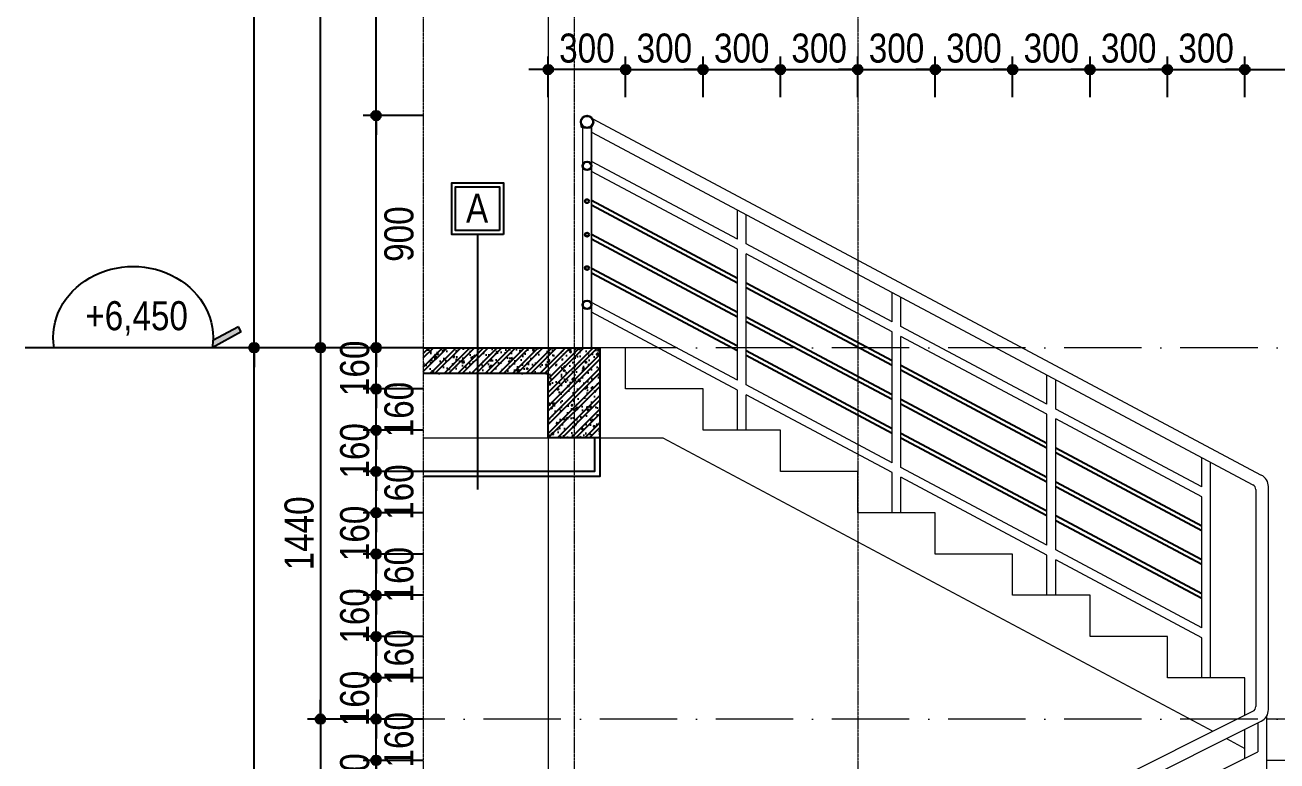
# Model space of a CAD drawing. Header units: millimetres. Extents: x 15144 to 68983, y 5333 to 52444.
# Drawn here: x 54281 to 63986, y 37646 to 43352 of the extents above; entities that cross this region are included whole.
import ezdxf
from ezdxf.enums import TextEntityAlignment as Align

# ---------------------------------------------------------------- set-up
doc = ezdxf.new("R2010")
doc.units = ezdxf.units.MM
doc.linetypes.add('ACAD_ISO10W100', pattern=[18, 12, -3, 0, -3])
for name, color, linetype in [('DIM', 1, 'Continuous'), ('DOOR', 20, 'Continuous'), ('HACTH', 8, 'Continuous'), ('TAGS', 60, 'Continuous'), ('TEXT', 7, 'Continuous'), ('TUONG', 131, 'Continuous')]:
    doc.layers.add(name, color=color, linetype=linetype)
doc.layers.add('NET-THAY', color=2, linetype='Continuous', lineweight=13)
doc.layers.add('TRUC', color=24, linetype='Continuous', lineweight=0)
doc.styles.add('HEL-CONDENSE', font='')
doc.styles.add('HELVECONDENSE', font='')
doc.styles.add('VNI-HELVE-CONDENSEN', font='')
doc.styles.get('HEL-CONDENSE').set_extended_font_data('VNI-Helve-Condense')
doc.styles.get('HELVECONDENSE').set_extended_font_data('VNI-Helve-Condense')
doc.styles.get('VNI-HELVE-CONDENSEN').set_extended_font_data('VNI-Helve-Condense')
doc.dimstyles.new('D 50', dxfattribs={"dimtxt": 225, "dimasz": 1.5, "dimexe": 100, "dimexo": 0, "dimgap": 50, "dimtad": 1, "dimdec": 0, "dimlfac": 0.5, "dimzin": 13, "dimdsep": 46, "dimtxsty": 'HEL-CONDENSE', "dimblk": 'D50', "dimcen": 0, "dimclrd": 1, "dimclre": 1, "dimclrt": 7, "dimazin": 0, "dimtfac": 1, "dimtdec": 0, "dimtmove": 0, "dimatfit": 3, "dimldrblk": 'D50', "dimfxl": 1, "dimtolj": 1, "dimtzin": 13, "dimarcsym": 0})

# ---------------------------------------------------------------- blocks, each defined once
blk = doc.blocks.new('D50')
at = {"layer": 'DIM'}
blk.add_hatch(color=256, dxfattribs=at).paths.add_polyline_path([(25, 0, 1), (-25, 0, 1)])
blk.add_line((25, 0), (100, 0), dxfattribs=at)
blk.add_circle((0, 0), 25, dxfattribs=at)
blk = doc.blocks.new('*D431')
at = {"layer": 'DEFPOINTS', "color": 0, "transparency": 16777216}
for p in [(57002.3, 37650.3), (57366.7, 37650.3), (57366.7, 37330.3)]:
    blk.add_point(p, dxfattribs=at)
at = {"layer": 'DIM', "color": 1, "lineweight": -2, "transparency": 16777216}
for p, q in [((57366.7, 37650.3), (56902.3, 37650.3)), ((57002.3, 37331.8), (57002.3, 37648.8)), ((57366.7, 37330.3), (56902.3, 37330.3))]:
    blk.add_line(p, q, dxfattribs=at)
at = {"layer": 'DIM', "color": 1, "lineweight": -2, "transparency": 16777216, "xscale": 1.5, "yscale": 1.5, "zscale": 1.5}
for p, rotation in [((57002.3, 37650.3), 90), ((57002.3, 37330.3), 270)]:
    blk.add_blockref('D50', p, dxfattribs=dict(at, rotation=rotation))
at = {"layer": 'DIM', "color": 7, "transparency": 16777216, "insert": (56837.4, 37490.3), "char_height": 225, "attachment_point": 5, "rotation": 90, "style": 'HEL-CONDENSE'}
blk.add_mtext('\\A1;160', dxfattribs=at)
blk = doc.blocks.new('*D432')
at = {"layer": 'DEFPOINTS', "color": 0, "transparency": 16777216}
for p in [(57002.3, 37970.3), (57366.7, 37970.3), (57366.7, 37650.3)]:
    blk.add_point(p, dxfattribs=at)
at = {"layer": 'DIM', "color": 1, "lineweight": -2, "transparency": 16777216}
for p, q in [((57366.7, 37970.3), (56902.3, 37970.3)), ((57002.3, 37651.8), (57002.3, 37968.8)), ((57366.7, 37650.3), (56902.3, 37650.3))]:
    blk.add_line(p, q, dxfattribs=at)
at = {"layer": 'DIM', "color": 1, "lineweight": -2, "transparency": 16777216, "xscale": 1.5, "yscale": 1.5, "zscale": 1.5}
for p, rotation in [((57002.3, 37970.3), 90), ((57002.3, 37650.3), 270)]:
    blk.add_blockref('D50', p, dxfattribs=dict(at, rotation=rotation))
at = {"layer": 'DIM', "color": 7, "transparency": 16777216, "insert": (57180.7, 37810.3), "char_height": 225, "attachment_point": 5, "rotation": 90, "style": 'HEL-CONDENSE'}
blk.add_mtext('\\A1;160', dxfattribs=at)
blk = doc.blocks.new('*D433')
at = {"layer": 'DEFPOINTS', "color": 0, "transparency": 16777216}
for p in [(57002.3, 38290.3), (57366.7, 38290.3), (57366.7, 37970.3)]:
    blk.add_point(p, dxfattribs=at)
at = {"layer": 'DIM', "color": 1, "lineweight": -2, "transparency": 16777216}
for p, q in [((57366.7, 38290.3), (56902.3, 38290.3)), ((57002.3, 37971.8), (57002.3, 38288.8)), ((57366.7, 37970.3), (56902.3, 37970.3))]:
    blk.add_line(p, q, dxfattribs=at)
at = {"layer": 'DIM', "color": 1, "lineweight": -2, "transparency": 16777216, "xscale": 1.5, "yscale": 1.5, "zscale": 1.5}
for p, rotation in [((57002.3, 38290.3), 90), ((57002.3, 37970.3), 270)]:
    blk.add_blockref('D50', p, dxfattribs=dict(at, rotation=rotation))
at = {"layer": 'DIM', "color": 7, "transparency": 16777216, "insert": (56837.4, 38130.3), "char_height": 225, "attachment_point": 5, "rotation": 90, "style": 'HEL-CONDENSE'}
blk.add_mtext('\\A1;160', dxfattribs=at)
blk = doc.blocks.new('*D434')
at = {"layer": 'DEFPOINTS', "color": 0, "transparency": 16777216}
for p in [(57002.3, 38610.3), (57366.7, 38610.3), (57366.7, 38290.3)]:
    blk.add_point(p, dxfattribs=at)
at = {"layer": 'DIM', "color": 1, "lineweight": -2, "transparency": 16777216}
for p, q in [((57366.7, 38610.3), (56902.3, 38610.3)), ((57002.3, 38291.8), (57002.3, 38608.8)), ((57366.7, 38290.3), (56902.3, 38290.3))]:
    blk.add_line(p, q, dxfattribs=at)
at = {"layer": 'DIM', "color": 1, "lineweight": -2, "transparency": 16777216, "xscale": 1.5, "yscale": 1.5, "zscale": 1.5}
for p, rotation in [((57002.3, 38610.3), 90), ((57002.3, 38290.3), 270)]:
    blk.add_blockref('D50', p, dxfattribs=dict(at, rotation=rotation))
at = {"layer": 'DIM', "color": 7, "transparency": 16777216, "insert": (57180.7, 38450.3), "char_height": 225, "attachment_point": 5, "rotation": 90, "style": 'HEL-CONDENSE'}
blk.add_mtext('\\A1;160', dxfattribs=at)
blk = doc.blocks.new('*D435')
at = {"layer": 'DEFPOINTS', "color": 0, "transparency": 16777216}
for p in [(57002.3, 38930.3), (57366.7, 38930.3), (57366.7, 38610.3)]:
    blk.add_point(p, dxfattribs=at)
at = {"layer": 'DIM', "color": 1, "lineweight": -2, "transparency": 16777216}
for p, q in [((57366.7, 38930.3), (56902.3, 38930.3)), ((57002.3, 38611.8), (57002.3, 38928.8)), ((57366.7, 38610.3), (56902.3, 38610.3))]:
    blk.add_line(p, q, dxfattribs=at)
at = {"layer": 'DIM', "color": 1, "lineweight": -2, "transparency": 16777216, "xscale": 1.5, "yscale": 1.5, "zscale": 1.5}
for p, rotation in [((57002.3, 38930.3), 90), ((57002.3, 38610.3), 270)]:
    blk.add_blockref('D50', p, dxfattribs=dict(at, rotation=rotation))
at = {"layer": 'DIM', "color": 7, "transparency": 16777216, "insert": (56837.4, 38770.3), "char_height": 225, "attachment_point": 5, "rotation": 90, "style": 'HEL-CONDENSE'}
blk.add_mtext('\\A1;160', dxfattribs=at)
blk = doc.blocks.new('*D436')
at = {"layer": 'DEFPOINTS', "color": 0, "transparency": 16777216}
for p in [(57002.3, 39250.3), (57366.7, 39250.3), (57366.7, 38930.3)]:
    blk.add_point(p, dxfattribs=at)
at = {"layer": 'DIM', "color": 1, "lineweight": -2, "transparency": 16777216}
for p, q in [((57366.7, 39250.3), (56902.3, 39250.3)), ((57002.3, 38931.8), (57002.3, 39248.8)), ((57366.7, 38930.3), (56902.3, 38930.3))]:
    blk.add_line(p, q, dxfattribs=at)
at = {"layer": 'DIM', "color": 1, "lineweight": -2, "transparency": 16777216, "xscale": 1.5, "yscale": 1.5, "zscale": 1.5}
for p, rotation in [((57002.3, 39250.3), 90), ((57002.3, 38930.3), 270)]:
    blk.add_blockref('D50', p, dxfattribs=dict(at, rotation=rotation))
at = {"layer": 'DIM', "color": 7, "transparency": 16777216, "insert": (57180.7, 39090.3), "char_height": 225, "attachment_point": 5, "rotation": 90, "style": 'HEL-CONDENSE'}
blk.add_mtext('\\A1;160', dxfattribs=at)
blk = doc.blocks.new('*D437')
at = {"layer": 'DEFPOINTS', "color": 0, "transparency": 16777216}
for p in [(57002.3, 39570.3), (57366.7, 39570.3), (57366.7, 39250.3)]:
    blk.add_point(p, dxfattribs=at)
at = {"layer": 'DIM', "color": 1, "lineweight": -2, "transparency": 16777216}
for p, q in [((57366.7, 39570.3), (56902.3, 39570.3)), ((57002.3, 39251.8), (57002.3, 39568.8)), ((57366.7, 39250.3), (56902.3, 39250.3))]:
    blk.add_line(p, q, dxfattribs=at)
at = {"layer": 'DIM', "color": 1, "lineweight": -2, "transparency": 16777216, "xscale": 1.5, "yscale": 1.5, "zscale": 1.5}
for p, rotation in [((57002.3, 39570.3), 90), ((57002.3, 39250.3), 270)]:
    blk.add_blockref('D50', p, dxfattribs=dict(at, rotation=rotation))
at = {"layer": 'DIM', "color": 7, "transparency": 16777216, "insert": (56837.4, 39410.3), "char_height": 225, "attachment_point": 5, "rotation": 90, "style": 'HEL-CONDENSE'}
blk.add_mtext('\\A1;160', dxfattribs=at)
blk = doc.blocks.new('*D438')
at = {"layer": 'DEFPOINTS', "color": 0, "transparency": 16777216}
for p in [(57002.3, 39890.3), (57366.7, 39890.3), (57366.7, 39570.3)]:
    blk.add_point(p, dxfattribs=at)
at = {"layer": 'DIM', "color": 1, "lineweight": -2, "transparency": 16777216}
for p, q in [((57366.7, 39890.3), (56902.3, 39890.3)), ((57002.3, 39571.8), (57002.3, 39888.8)), ((57366.7, 39570.3), (56902.3, 39570.3))]:
    blk.add_line(p, q, dxfattribs=at)
at = {"layer": 'DIM', "color": 1, "lineweight": -2, "transparency": 16777216, "xscale": 1.5, "yscale": 1.5, "zscale": 1.5}
for p, rotation in [((57002.3, 39890.3), 90), ((57002.3, 39570.3), 270)]:
    blk.add_blockref('D50', p, dxfattribs=dict(at, rotation=rotation))
at = {"layer": 'DIM', "color": 7, "transparency": 16777216, "insert": (57180.7, 39730.3), "char_height": 225, "attachment_point": 5, "rotation": 90, "style": 'HEL-CONDENSE'}
blk.add_mtext('\\A1;160', dxfattribs=at)
blk = doc.blocks.new('*D439')
at = {"layer": 'DEFPOINTS', "color": 0, "transparency": 16777216}
for p in [(57002.3, 40210.3), (57366.7, 40210.3), (57366.7, 39890.3)]:
    blk.add_point(p, dxfattribs=at)
at = {"layer": 'DIM', "color": 1, "lineweight": -2, "transparency": 16777216}
for p, q in [((57366.7, 40210.3), (56902.3, 40210.3)), ((57002.3, 39891.8), (57002.3, 40208.8)), ((57366.7, 39890.3), (56902.3, 39890.3))]:
    blk.add_line(p, q, dxfattribs=at)
at = {"layer": 'DIM', "color": 1, "lineweight": -2, "transparency": 16777216, "xscale": 1.5, "yscale": 1.5, "zscale": 1.5}
for p, rotation in [((57002.3, 40210.3), 90), ((57002.3, 39890.3), 270)]:
    blk.add_blockref('D50', p, dxfattribs=dict(at, rotation=rotation))
at = {"layer": 'DIM', "color": 7, "transparency": 16777216, "insert": (56837.4, 40050.3), "char_height": 225, "attachment_point": 5, "rotation": 90, "style": 'HEL-CONDENSE'}
blk.add_mtext('\\A1;160', dxfattribs=at)
blk = doc.blocks.new('*D440')
at = {"layer": 'DEFPOINTS', "color": 0, "transparency": 16777216}
for p in [(57002.3, 40530.3), (57366.7, 40530.3), (57366.7, 40210.3)]:
    blk.add_point(p, dxfattribs=at)
at = {"layer": 'DIM', "color": 1, "lineweight": -2, "transparency": 16777216}
for p, q in [((57366.7, 40530.3), (56902.3, 40530.3)), ((57002.3, 40211.8), (57002.3, 40528.8)), ((57366.7, 40210.3), (56902.3, 40210.3))]:
    blk.add_line(p, q, dxfattribs=at)
at = {"layer": 'DIM', "color": 1, "lineweight": -2, "transparency": 16777216, "xscale": 1.5, "yscale": 1.5, "zscale": 1.5}
for p, rotation in [((57002.3, 40530.3), 90), ((57002.3, 40210.3), 270)]:
    blk.add_blockref('D50', p, dxfattribs=dict(at, rotation=rotation))
at = {"layer": 'DIM', "color": 7, "transparency": 16777216, "insert": (57180.7, 40370.3), "char_height": 225, "attachment_point": 5, "rotation": 90, "style": 'HEL-CONDENSE'}
blk.add_mtext('\\A1;160', dxfattribs=at)
blk = doc.blocks.new('*D441')
at = {"layer": 'DEFPOINTS', "color": 0, "transparency": 16777216}
for p in [(57002.3, 40850.3), (57366.7, 40850.3), (57366.7, 40530.3)]:
    blk.add_point(p, dxfattribs=at)
at = {"layer": 'DIM', "color": 1, "lineweight": -2, "transparency": 16777216}
for p, q in [((57366.7, 40850.3), (56902.3, 40850.3)), ((57002.3, 40531.8), (57002.3, 40848.8)), ((57366.7, 40530.3), (56902.3, 40530.3))]:
    blk.add_line(p, q, dxfattribs=at)
at = {"layer": 'DIM', "color": 1, "lineweight": -2, "transparency": 16777216, "xscale": 1.5, "yscale": 1.5, "zscale": 1.5}
for p, rotation in [((57002.3, 40850.3), 90), ((57002.3, 40530.3), 270)]:
    blk.add_blockref('D50', p, dxfattribs=dict(at, rotation=rotation))
at = {"layer": 'DIM', "color": 7, "transparency": 16777216, "insert": (56837.4, 40690.3), "char_height": 225, "attachment_point": 5, "rotation": 90, "style": 'HEL-CONDENSE'}
blk.add_mtext('\\A1;160', dxfattribs=at)
blk = doc.blocks.new('*D442')
at = {"layer": 'DEFPOINTS', "color": 0, "transparency": 16777216}
for p in [(57002.3, 42650.3), (57366.7, 42650.3), (57366.7, 40850.3)]:
    blk.add_point(p, dxfattribs=at)
at = {"layer": 'DIM', "color": 1, "lineweight": -2, "transparency": 16777216}
for p, q in [((57366.7, 42650.3), (56902.3, 42650.3)), ((57002.3, 40851.8), (57002.3, 42648.8)), ((57366.7, 40850.3), (56902.3, 40850.3))]:
    blk.add_line(p, q, dxfattribs=at)
at = {"layer": 'DIM', "color": 1, "lineweight": -2, "transparency": 16777216, "xscale": 1.5, "yscale": 1.5, "zscale": 1.5}
for p, rotation in [((57002.3, 42650.3), 90), ((57002.3, 40850.3), 270)]:
    blk.add_blockref('D50', p, dxfattribs=dict(at, rotation=rotation))
at = {"layer": 'DIM', "color": 7, "transparency": 16777216, "insert": (57180.7, 41731), "char_height": 225, "attachment_point": 5, "rotation": 90, "style": 'HEL-CONDENSE'}
blk.add_mtext('\\A1;900', dxfattribs=at)
blk = doc.blocks.new('*D443')
at = {"layer": 'DEFPOINTS', "color": 0, "transparency": 16777216}
for p in [(56902.3, 40850.3), (56571.3, 37970.3), (56902.3, 37970.3)]:
    blk.add_point(p, dxfattribs=at)
at = {"layer": 'DIM', "color": 1, "lineweight": -2, "transparency": 16777216}
for p, q in [((56902.3, 40850.3), (56471.3, 40850.3)), ((56571.3, 40848.8), (56571.3, 37971.8)), ((56902.3, 37970.3), (56471.3, 37970.3))]:
    blk.add_line(p, q, dxfattribs=at)
at = {"layer": 'DIM', "color": 1, "lineweight": -2, "transparency": 16777216, "xscale": 1.5, "yscale": 1.5, "zscale": 1.5}
for p, rotation in [((56571.3, 40850.3), 90), ((56571.3, 37970.3), 270)]:
    blk.add_blockref('D50', p, dxfattribs=dict(at, rotation=rotation))
at = {"layer": 'DIM', "color": 7, "transparency": 16777216, "insert": (56406.4, 39410.3), "char_height": 225, "attachment_point": 5, "rotation": 90, "style": 'HEL-CONDENSE'}
blk.add_mtext('\\A1;1440', dxfattribs=at)
blk = doc.blocks.new('*D444')
at = {"layer": 'DEFPOINTS', "color": 0, "transparency": 16777216}
for p in [(56902.3, 37970.3), (56571.3, 36370.3), (56902.3, 36370.3)]:
    blk.add_point(p, dxfattribs=at)
at = {"layer": 'DIM', "color": 1, "lineweight": -2, "transparency": 16777216}
for p, q in [((56902.3, 37970.3), (56471.3, 37970.3)), ((56571.3, 37968.8), (56571.3, 36371.8)), ((56902.3, 36370.3), (56471.3, 36370.3))]:
    blk.add_line(p, q, dxfattribs=at)
at = {"layer": 'DIM', "color": 1, "lineweight": -2, "transparency": 16777216, "xscale": 1.5, "yscale": 1.5, "zscale": 1.5}
for p, rotation in [((56571.3, 37970.3), 90), ((56571.3, 36370.3), 270)]:
    blk.add_blockref('D50', p, dxfattribs=dict(at, rotation=rotation))
at = {"layer": 'DIM', "color": 7, "transparency": 16777216, "insert": (56406.4, 37170.3), "char_height": 225, "attachment_point": 5, "rotation": 90, "style": 'HEL-CONDENSE'}
blk.add_mtext('\\A1;800', dxfattribs=at)
blk = doc.blocks.new('*D449')
at = {"layer": 'DEFPOINTS', "color": 0, "transparency": 16777216}
for p in [(57002.3, 47050.3), (57366.7, 47050.3), (57366.7, 42650.3)]:
    blk.add_point(p, dxfattribs=at)
at = {"layer": 'DIM', "color": 1, "lineweight": -2, "transparency": 16777216}
for p, q in [((57366.7, 47050.3), (56902.3, 47050.3)), ((57002.3, 42651.8), (57002.3, 47048.8)), ((57366.7, 42650.3), (56902.3, 42650.3))]:
    blk.add_line(p, q, dxfattribs=at)
at = {"layer": 'DIM', "color": 1, "lineweight": -2, "transparency": 16777216, "xscale": 1.5, "yscale": 1.5, "zscale": 1.5}
for p, rotation in [((57002.3, 47050.3), 90), ((57002.3, 42650.3), 270)]:
    blk.add_blockref('D50', p, dxfattribs=dict(at, rotation=rotation))
at = {"layer": 'DIM', "color": 7, "transparency": 16777216, "insert": (56837.4, 44850.3), "char_height": 225, "attachment_point": 5, "rotation": 90, "style": 'HEL-CONDENSE'}
blk.add_mtext('\\A1;2200', dxfattribs=at)
blk = doc.blocks.new('*D450')
at = {"layer": 'DEFPOINTS', "color": 0, "transparency": 16777216}
for p in [(56571.3, 48050.3), (56902.3, 48050.3), (56722.5, 40850.3)]:
    blk.add_point(p, dxfattribs=at)
at = {"layer": 'DIM', "color": 1, "lineweight": -2, "transparency": 16777216}
for p, q in [((56902.3, 48050.3), (56471.3, 48050.3)), ((56571.3, 40851.8), (56571.3, 48048.8)), ((56722.5, 40850.3), (56471.3, 40850.3))]:
    blk.add_line(p, q, dxfattribs=at)
at = {"layer": 'DIM', "color": 1, "lineweight": -2, "transparency": 16777216, "xscale": 1.5, "yscale": 1.5, "zscale": 1.5}
for p, rotation in [((56571.3, 48050.3), 90), ((56571.3, 40850.3), 270)]:
    blk.add_blockref('D50', p, dxfattribs=dict(at, rotation=rotation))
at = {"layer": 'DIM', "color": 7, "transparency": 16777216, "insert": (56406.4, 44450.3), "char_height": 225, "attachment_point": 5, "rotation": 90, "style": 'HEL-CONDENSE'}
blk.add_mtext('\\A1;3600', dxfattribs=at)
blk = doc.blocks.new('*D452')
at = {"layer": 'DEFPOINTS', "color": 0, "transparency": 16777216}
for p in [(56056.9, 40850.3), (56471.3, 40850.3), (56471.3, 33650.3)]:
    blk.add_point(p, dxfattribs=at)
at = {"layer": 'DIM', "color": 1, "lineweight": -2, "transparency": 16777216}
for p, q in [((56471.3, 40850.3), (55956.9, 40850.3)), ((56056.9, 33651.8), (56056.9, 40848.8)), ((56471.3, 33650.3), (55956.9, 33650.3))]:
    blk.add_line(p, q, dxfattribs=at)
at = {"layer": 'DIM', "color": 1, "lineweight": -2, "transparency": 16777216, "xscale": 1.5, "yscale": 1.5, "zscale": 1.5}
for p, rotation in [((56056.9, 40850.3), 90), ((56056.9, 33650.3), 270)]:
    blk.add_blockref('D50', p, dxfattribs=dict(at, rotation=rotation))
at = {"layer": 'DIM', "color": 7, "transparency": 16777216, "insert": (55892, 37250.3), "char_height": 225, "attachment_point": 5, "rotation": 90, "style": 'HEL-CONDENSE'}
blk.add_mtext('\\A1;3600', dxfattribs=at)
blk = doc.blocks.new('*D453')
at = {"layer": 'DEFPOINTS', "color": 0, "transparency": 16777216}
for p in [(56056.9, 48050.3), (56471.3, 48050.3), (56471.3, 40850.3)]:
    blk.add_point(p, dxfattribs=at)
at = {"layer": 'DIM', "color": 1, "lineweight": -2, "transparency": 16777216}
for p, q in [((56471.3, 48050.3), (55956.9, 48050.3)), ((56056.9, 40851.8), (56056.9, 48048.8)), ((56471.3, 40850.3), (55956.9, 40850.3))]:
    blk.add_line(p, q, dxfattribs=at)
at = {"layer": 'DIM', "color": 1, "lineweight": -2, "transparency": 16777216, "xscale": 1.5, "yscale": 1.5, "zscale": 1.5}
for p, rotation in [((56056.9, 48050.3), 90), ((56056.9, 40850.3), 270)]:
    blk.add_blockref('D50', p, dxfattribs=dict(at, rotation=rotation))
at = {"layer": 'DIM', "color": 7, "transparency": 16777216, "insert": (55892, 44450.3), "char_height": 225, "attachment_point": 5, "rotation": 90, "style": 'HEL-CONDENSE'}
blk.add_mtext('\\A1;3600', dxfattribs=at)
blk = doc.blocks.new('CAODO')
at = {"layer": 'TAGS', "linetype": 'Continuous'}
h = blk.add_hatch(color=256, dxfattribs=at)
edge = h.paths.add_edge_path()
edge.add_line((-907, 181), (-931, 138))
edge.add_line((-931, 138), (-681, 0))
edge.add_ellipse((0, 87), major_axis=(688, 0), ratio=0.890858, start_angle=182.4779, end_angle=188.1666, ccw=False)
edge.add_line((-687, 61), (-907, 181))
for p, q in [((-931, 138), (-907, 181)), ((-931, 138), (-681, 0)), ((-907, 181), (-687, 61)), ((-931, 0), (931, 0))]:
    blk.add_line(p, q, dxfattribs=at)
blk.add_ellipse((0, 87), major_axis=(688, 0), ratio=0.890858, start_param=-0.142534, end_param=3.284126, dxfattribs=at)
at = {"layer": 'TAGS', "linetype": 'Continuous', "style": 'VNI-HELVE-CONDENSEN'}
blk.add_attdef('0.000', text='', height=250, dxfattribs=at).set_placement((0, 232), align=Align.MIDDLE_CENTER)
blk = doc.blocks.new('*D531')
at = {"layer": 'DEFPOINTS', "color": 0, "transparency": 16777216}
for p in [(59536.6, 43007), (58936.6, 42792.7), (59536.6, 42792.7)]:
    blk.add_point(p, dxfattribs=at)
at = {"layer": 'DIM', "color": 1, "lineweight": -2, "transparency": 16777216}
for p, q in [((58936.6, 42792.7), (58936.6, 43107)), ((59536.6, 42792.7), (59536.6, 43107)), ((58938.1, 43007), (59535.1, 43007))]:
    blk.add_line(p, q, dxfattribs=at)
at = {"layer": 'DIM', "color": 1, "lineweight": -2, "transparency": 16777216, "xscale": 1.5, "yscale": 1.5, "zscale": 1.5, "rotation": 180}
blk.add_blockref('D50', (58936.6, 43007), dxfattribs=at)
at = {"layer": 'DIM', "color": 1, "lineweight": -2, "transparency": 16777216, "xscale": 1.5, "yscale": 1.5, "zscale": 1.5}
blk.add_blockref('D50', (59536.6, 43007), dxfattribs=at)
at = {"layer": 'DIM', "color": 7, "transparency": 16777216, "insert": (59236.6, 43171.9), "char_height": 225, "attachment_point": 5, "style": 'HEL-CONDENSE'}
blk.add_mtext('\\A1;300', dxfattribs=at)
blk = doc.blocks.new('*D532')
at = {"layer": 'DEFPOINTS', "color": 0, "transparency": 16777216}
for p in [(58336.6, 43007), (58336.6, 42792.7), (58936.6, 42792.7)]:
    blk.add_point(p, dxfattribs=at)
at = {"layer": 'DIM', "color": 1, "lineweight": -2, "transparency": 16777216}
for p, q in [((58336.6, 42792.7), (58336.6, 43107)), ((58936.6, 42792.7), (58936.6, 43107)), ((58935.1, 43007), (58338.1, 43007))]:
    blk.add_line(p, q, dxfattribs=at)
at = {"layer": 'DIM', "color": 1, "lineweight": -2, "transparency": 16777216, "xscale": 1.5, "yscale": 1.5, "zscale": 1.5, "rotation": 180}
blk.add_blockref('D50', (58336.6, 43007), dxfattribs=at)
at = {"layer": 'DIM', "color": 1, "lineweight": -2, "transparency": 16777216, "xscale": 1.5, "yscale": 1.5, "zscale": 1.5}
blk.add_blockref('D50', (58936.6, 43007), dxfattribs=at)
at = {"layer": 'DIM', "color": 7, "transparency": 16777216, "insert": (58636.6, 43171.9), "char_height": 225, "attachment_point": 5, "style": 'HEL-CONDENSE'}
blk.add_mtext('\\A1;300', dxfattribs=at)
blk = doc.blocks.new('*D533')
at = {"layer": 'DEFPOINTS', "color": 0, "transparency": 16777216}
for p in [(60136.6, 43007), (59536.6, 42792.7), (60136.6, 42792.7)]:
    blk.add_point(p, dxfattribs=at)
at = {"layer": 'DIM', "color": 1, "lineweight": -2, "transparency": 16777216}
for p, q in [((59536.6, 42792.7), (59536.6, 43107)), ((60136.6, 42792.7), (60136.6, 43107)), ((59538.1, 43007), (60135.1, 43007))]:
    blk.add_line(p, q, dxfattribs=at)
at = {"layer": 'DIM', "color": 1, "lineweight": -2, "transparency": 16777216, "xscale": 1.5, "yscale": 1.5, "zscale": 1.5, "rotation": 180}
blk.add_blockref('D50', (59536.6, 43007), dxfattribs=at)
at = {"layer": 'DIM', "color": 1, "lineweight": -2, "transparency": 16777216, "xscale": 1.5, "yscale": 1.5, "zscale": 1.5}
blk.add_blockref('D50', (60136.6, 43007), dxfattribs=at)
at = {"layer": 'DIM', "color": 7, "transparency": 16777216, "insert": (59836.6, 43171.9), "char_height": 225, "attachment_point": 5, "style": 'HEL-CONDENSE'}
blk.add_mtext('\\A1;300', dxfattribs=at)
blk = doc.blocks.new('*D534')
at = {"layer": 'DEFPOINTS', "color": 0, "transparency": 16777216}
for p in [(60736.6, 43007), (60136.6, 42792.7), (60736.6, 42792.7)]:
    blk.add_point(p, dxfattribs=at)
at = {"layer": 'DIM', "color": 1, "lineweight": -2, "transparency": 16777216}
for p, q in [((60136.6, 42792.7), (60136.6, 43107)), ((60736.6, 42792.7), (60736.6, 43107)), ((60138.1, 43007), (60735.1, 43007))]:
    blk.add_line(p, q, dxfattribs=at)
at = {"layer": 'DIM', "color": 1, "lineweight": -2, "transparency": 16777216, "xscale": 1.5, "yscale": 1.5, "zscale": 1.5, "rotation": 180}
blk.add_blockref('D50', (60136.6, 43007), dxfattribs=at)
at = {"layer": 'DIM', "color": 1, "lineweight": -2, "transparency": 16777216, "xscale": 1.5, "yscale": 1.5, "zscale": 1.5}
blk.add_blockref('D50', (60736.6, 43007), dxfattribs=at)
at = {"layer": 'DIM', "color": 7, "transparency": 16777216, "insert": (60436.6, 43171.9), "char_height": 225, "attachment_point": 5, "style": 'HEL-CONDENSE'}
blk.add_mtext('\\A1;300', dxfattribs=at)
blk = doc.blocks.new('*D535')
at = {"layer": 'DEFPOINTS', "color": 0, "transparency": 16777216}
for p in [(61336.6, 43007), (60736.6, 42792.7), (61336.6, 42792.7)]:
    blk.add_point(p, dxfattribs=at)
at = {"layer": 'DIM', "color": 1, "lineweight": -2, "transparency": 16777216}
for p, q in [((60736.6, 42792.7), (60736.6, 43107)), ((61336.6, 42792.7), (61336.6, 43107)), ((60738.1, 43007), (61335.1, 43007))]:
    blk.add_line(p, q, dxfattribs=at)
at = {"layer": 'DIM', "color": 1, "lineweight": -2, "transparency": 16777216, "xscale": 1.5, "yscale": 1.5, "zscale": 1.5, "rotation": 180}
blk.add_blockref('D50', (60736.6, 43007), dxfattribs=at)
at = {"layer": 'DIM', "color": 1, "lineweight": -2, "transparency": 16777216, "xscale": 1.5, "yscale": 1.5, "zscale": 1.5}
blk.add_blockref('D50', (61336.6, 43007), dxfattribs=at)
at = {"layer": 'DIM', "color": 7, "transparency": 16777216, "insert": (61036.6, 43171.9), "char_height": 225, "attachment_point": 5, "style": 'HEL-CONDENSE'}
blk.add_mtext('\\A1;300', dxfattribs=at)
blk = doc.blocks.new('*D536')
at = {"layer": 'DEFPOINTS', "color": 0, "transparency": 16777216}
for p in [(61936.6, 43007), (61336.6, 42792.7), (61936.6, 42792.7)]:
    blk.add_point(p, dxfattribs=at)
at = {"layer": 'DIM', "color": 1, "lineweight": -2, "transparency": 16777216}
for p, q in [((61336.6, 42792.7), (61336.6, 43107)), ((61936.6, 42792.7), (61936.6, 43107)), ((61338.1, 43007), (61935.1, 43007))]:
    blk.add_line(p, q, dxfattribs=at)
at = {"layer": 'DIM', "color": 1, "lineweight": -2, "transparency": 16777216, "xscale": 1.5, "yscale": 1.5, "zscale": 1.5, "rotation": 180}
blk.add_blockref('D50', (61336.6, 43007), dxfattribs=at)
at = {"layer": 'DIM', "color": 1, "lineweight": -2, "transparency": 16777216, "xscale": 1.5, "yscale": 1.5, "zscale": 1.5}
blk.add_blockref('D50', (61936.6, 43007), dxfattribs=at)
at = {"layer": 'DIM', "color": 7, "transparency": 16777216, "insert": (61636.6, 43171.9), "char_height": 225, "attachment_point": 5, "style": 'HEL-CONDENSE'}
blk.add_mtext('\\A1;300', dxfattribs=at)
blk = doc.blocks.new('*D537')
at = {"layer": 'DEFPOINTS', "color": 0, "transparency": 16777216}
for p in [(62536.6, 43007), (61936.6, 42792.7), (62536.6, 42792.7)]:
    blk.add_point(p, dxfattribs=at)
at = {"layer": 'DIM', "color": 1, "lineweight": -2, "transparency": 16777216}
for p, q in [((61936.6, 42792.7), (61936.6, 43107)), ((62536.6, 42792.7), (62536.6, 43107)), ((61938.1, 43007), (62535.1, 43007))]:
    blk.add_line(p, q, dxfattribs=at)
at = {"layer": 'DIM', "color": 1, "lineweight": -2, "transparency": 16777216, "xscale": 1.5, "yscale": 1.5, "zscale": 1.5, "rotation": 180}
blk.add_blockref('D50', (61936.6, 43007), dxfattribs=at)
at = {"layer": 'DIM', "color": 1, "lineweight": -2, "transparency": 16777216, "xscale": 1.5, "yscale": 1.5, "zscale": 1.5}
blk.add_blockref('D50', (62536.6, 43007), dxfattribs=at)
at = {"layer": 'DIM', "color": 7, "transparency": 16777216, "insert": (62236.6, 43171.9), "char_height": 225, "attachment_point": 5, "style": 'HEL-CONDENSE'}
blk.add_mtext('\\A1;300', dxfattribs=at)
blk = doc.blocks.new('*D538')
at = {"layer": 'DEFPOINTS', "color": 0, "transparency": 16777216}
for p in [(63136.6, 43007), (62536.6, 42792.7), (63136.6, 42792.7)]:
    blk.add_point(p, dxfattribs=at)
at = {"layer": 'DIM', "color": 1, "lineweight": -2, "transparency": 16777216}
for p, q in [((62536.6, 42792.7), (62536.6, 43107)), ((63136.6, 42792.7), (63136.6, 43107)), ((62538.1, 43007), (63135.1, 43007))]:
    blk.add_line(p, q, dxfattribs=at)
at = {"layer": 'DIM', "color": 1, "lineweight": -2, "transparency": 16777216, "xscale": 1.5, "yscale": 1.5, "zscale": 1.5, "rotation": 180}
blk.add_blockref('D50', (62536.6, 43007), dxfattribs=at)
at = {"layer": 'DIM', "color": 1, "lineweight": -2, "transparency": 16777216, "xscale": 1.5, "yscale": 1.5, "zscale": 1.5}
blk.add_blockref('D50', (63136.6, 43007), dxfattribs=at)
at = {"layer": 'DIM', "color": 7, "transparency": 16777216, "insert": (62836.6, 43171.9), "char_height": 225, "attachment_point": 5, "style": 'HEL-CONDENSE'}
blk.add_mtext('\\A1;300', dxfattribs=at)
blk = doc.blocks.new('*D539')
at = {"layer": 'DEFPOINTS', "color": 0, "transparency": 16777216}
for p in [(63736.6, 43007), (63136.6, 42792.7), (63736.6, 42792.7)]:
    blk.add_point(p, dxfattribs=at)
at = {"layer": 'DIM', "color": 1, "lineweight": -2, "transparency": 16777216}
for p, q in [((63136.6, 42792.7), (63136.6, 43107)), ((63736.6, 42792.7), (63736.6, 43107)), ((63138.1, 43007), (63735.1, 43007))]:
    blk.add_line(p, q, dxfattribs=at)
at = {"layer": 'DIM', "color": 1, "lineweight": -2, "transparency": 16777216, "xscale": 1.5, "yscale": 1.5, "zscale": 1.5, "rotation": 180}
blk.add_blockref('D50', (63136.6, 43007), dxfattribs=at)
at = {"layer": 'DIM', "color": 1, "lineweight": -2, "transparency": 16777216, "xscale": 1.5, "yscale": 1.5, "zscale": 1.5}
blk.add_blockref('D50', (63736.6, 43007), dxfattribs=at)
at = {"layer": 'DIM', "color": 7, "transparency": 16777216, "insert": (63436.6, 43171.9), "char_height": 225, "attachment_point": 5, "style": 'HEL-CONDENSE'}
blk.add_mtext('\\A1;300', dxfattribs=at)
blk = doc.blocks.new('*D540')
at = {"layer": 'DEFPOINTS', "color": 0, "transparency": 16777216}
for p in [(66336.6, 43007), (63736.6, 42792.7), (66336.6, 42792.7)]:
    blk.add_point(p, dxfattribs=at)
at = {"layer": 'DIM', "color": 1, "lineweight": -2, "transparency": 16777216}
for p, q in [((63736.6, 42792.7), (63736.6, 43107)), ((66336.6, 42792.7), (66336.6, 43107)), ((63738.1, 43007), (66335.1, 43007))]:
    blk.add_line(p, q, dxfattribs=at)
at = {"layer": 'DIM', "color": 1, "lineweight": -2, "transparency": 16777216, "xscale": 1.5, "yscale": 1.5, "zscale": 1.5, "rotation": 180}
blk.add_blockref('D50', (63736.6, 43007), dxfattribs=at)
at = {"layer": 'DIM', "color": 1, "lineweight": -2, "transparency": 16777216, "xscale": 1.5, "yscale": 1.5, "zscale": 1.5}
blk.add_blockref('D50', (66336.6, 43007), dxfattribs=at)
at = {"layer": 'DIM', "color": 7, "transparency": 16777216, "insert": (65036.6, 43171.9), "char_height": 225, "attachment_point": 5, "style": 'HEL-CONDENSE'}
blk.add_mtext('\\A1;1300', dxfattribs=at)
blk = doc.blocks.new('A$C48452AB6')
at = {"layer": 'TAGS'}
blk.add_lwpolyline([(-218.8, -167.6), (181.2, -167.6), (181.2, 232.4), (-218.8, 232.4)], close=True, dxfattribs=at)
at = {"layer": 'TAGS', "color": 8}
blk.add_lwpolyline([(-188.8, -137.6), (151.2, -137.6), (151.2, 202.4), (-188.8, 202.4)], close=True, dxfattribs=at)
at = {"layer": 'TAGS', "style": 'HELVECONDENSE'}
blk.add_attdef('DSFA', (-189, -76.2), '', height=225, dxfattribs=at)

msp = doc.modelspace()

# ---------------------------------------------------------------- hatches: boundary and pattern name
at = {"layer": 'HACTH'}
h = msp.add_hatch(dxfattribs=at)
h.set_pattern_fill('ANSI32', color=256, scale=200, style=0)
h.set_pattern_definition([(45, (-1076510.79, 188842.25), (-53.0330086, 53.0330086), []), (45, (-1076475.435, 188842.25), (-53.0330086, 53.0330086), [])])
h.paths.add_polyline_path([(58536.631, 40850.283), (57366.746, 40850.283), (57366.746, 40650.283), (58336.631, 40650.283), (58336.631, 40150.283), (58536.631, 40150.283)])
h.paths.add_polyline_path([(58736.631, 40150.283), (58736.631, 40850.283), (58536.631, 40850.283), (58536.631, 40150.283)])
h = msp.add_hatch(dxfattribs=at)
h.set_pattern_fill('AR-CONC', color=256, scale=20, style=0)
h.set_pattern_definition([(50, (-1076510.79, 188842.25), (143.452037, -12.550427), [15, -165]), (355, (-1076510.79, 188842.25), (-27.750267, 150.438427), [12, -132]), (100.4514, (-1076498.84, 188841.2), (115.701876, 137.887908), [12.748038, -140.228422]), (46.1842, (-1076510.79, 188882.25), (213.44821, -33.103803), [22.5, -247.5]), (96.6356, (-1076493, 188879.5), (186.93254, 194.823574), [19.122058, -210.3426]), (351.1842, (-1076510.8, 188882.25), (186.93239, 194.82372), [18, -198]), (21, (-1076490.79, 188872.25), (119.38141, -80.523778), [15, -165]), (326, (-1076490.79, 188872.25), (48.663066, 145.030009), [12, -132]), (71.4514, (-1076480.84, 188865.54), (168.044526, 64.5061), [12.748038, -140.228422]), (37.5, (-1076510.79, 188842.25), (2.431971, 66.5787708), [0, -130.4, 0, -134, 0, -132.5]), (7.5, (-1076510.79, 188842.25), (52.6139075, 78.8823424), [0, -76.4, 0, -127.4, 0, -50.5]), (327.5, (-1076555.39, 188842.25), (106.7644872, -4.5109743), [0, -50, 0, -156, 0, -207]), (317.5, (-1076575.39, 188842.25), (116.637234, 20.0209965), [0, -65, 0, -103.6, 0, -147])])
h.paths.add_polyline_path([(58536.631, 40850.283), (57366.746, 40850.283), (57366.746, 40650.283), (58336.631, 40650.283), (58336.631, 40150.283), (58536.631, 40150.283)])
h.paths.add_polyline_path([(58736.631, 40150.283), (58736.631, 40850.283), (58536.631, 40850.283), (58536.631, 40150.283)])

# ---------------------------------------------------------------- linework, layer by layer
at = {"layer": 'DOOR'}
for points in [[(58736.631, 40150.283), (58736.631, 39850.283), (57366.746, 39850.283)], [(58696.631, 40150.283), (58696.631, 39890.283), (57366.746, 39890.283)]]:
    msp.add_lwpolyline(points, dxfattribs=at)
at = {"layer": 'HACTH'}
for points in [[(59802.631, 41387.316), (58671.318, 41990.683)], [(59802.631, 41351.049), (58671.318, 41954.417)], [(59802.631, 41124.383), (58671.318, 41727.75)], [(59802.631, 41088.116), (58671.318, 41691.483)], [(59802.631, 40861.449), (58671.318, 41464.817)], [(59802.631, 40825.183), (58671.318, 41428.55)], [(61002.631, 40747.316), (59870.631, 41351.049)], [(61002.631, 40711.049), (59870.631, 41314.783)], [(61002.631, 40484.383), (59870.631, 41088.116)], [(61002.631, 40448.116), (59870.631, 41051.849)], [(61002.631, 40221.449), (59870.631, 40825.183)], [(61002.631, 40185.183), (59870.631, 40788.916)], [(62202.631, 40107.316), (61070.631, 40711.049)], [(62202.631, 40071.049), (61070.631, 40674.783)], [(62202.631, 39844.383), (61070.631, 40448.116)], [(62202.631, 39808.116), (61070.631, 40411.849)], [(62202.631, 39581.449), (61070.631, 40185.183)], [(62202.631, 39545.183), (61070.631, 40148.916)], [(63402.631, 39467.316), (62270.631, 40071.049)], [(63402.631, 39431.049), (62270.631, 40034.783)], [(63402.631, 39204.383), (62270.631, 39808.116)], [(63402.631, 39168.116), (62270.631, 39771.849)], [(63402.631, 38941.449), (62270.631, 39545.183)], [(63402.631, 38905.183), (62270.631, 39508.916)]]:
    msp.add_lwpolyline(points, dxfattribs=at)
at = {"layer": 'NET-THAY'}
for p, q in [((58336.631, 50600.455), (58336.631, 27342.549)), ((58336.631, 48050.283), (58336.631, 40850.283)), ((58588.318, 42601.283), (58588.318, 42565.35)), ((58603.318, 42565.999), (58603.318, 40850.283)), ((58671.318, 40850.283), (58671.318, 42565.999)), ((58671.318, 42565.999), (58671.318, 40850.283)), ((59802.631, 41691.049), (59802.631, 41917.716)), ((59870.631, 41654.783), (59870.631, 41881.449)), ((59802.631, 40598.516), (59802.631, 41613.983)), ((59870.631, 40562.249), (59870.631, 41577.716)), ((61002.631, 41051.049), (61002.631, 41277.716)), ((61070.631, 41014.783), (61070.631, 41241.449)), ((61002.631, 39958.516), (61002.631, 40973.983)), ((61070.631, 39922.249), (61070.631, 40937.716)), ((62202.631, 40411.049), (62202.631, 40637.716)), ((62270.631, 40374.783), (62270.631, 40601.449)), ((59802.631, 40210.283), (59802.631, 40521.449)), ((59870.631, 40210.283), (59870.631, 40485.183)), ((62202.631, 39318.516), (62202.631, 40333.983)), ((62270.631, 39282.249), (62270.631, 40297.716)), ((57366.746, 40150.283), (58336.631, 40150.283)), ((58336.631, 40150.283), (58336.631, 33650.283)), ((58736.631, 40150.283), (59224.131, 40150.283)), ((59224.131, 40150.283), (63488.244, 37876.09)), ((63402.631, 39771.049), (63402.631, 39997.716)), ((63470.631, 38290.283), (63470.631, 39961.449)), ((61002.631, 39570.283), (61002.631, 39881.449)), ((61070.631, 39570.283), (61070.631, 39845.183)), ((63402.631, 38678.516), (63402.631, 39693.983)), ((63821.631, 39750.265), (63821.631, 38067.505)), ((63919.631, 38044.019), (63919.631, 39773.088)), ((62202.631, 38930.283), (62202.631, 39241.449)), ((62270.631, 38930.283), (62270.631, 39205.183)), ((63402.631, 38290.283), (63402.631, 38601.449)), ((63736.631, 38000.283), (63736.631, 38290.283)), ((58793.91, 35528.922), (63799.52, 38031.727)), ((58858.743, 35451.772), (63864.353, 37954.577)), ((63904.631, 37991.341), (63904.631, 36370.283)), ((63904.631, 37991.341), (63904.631, 37870.283)), ((66336.631, 37970.283), (63904.631, 37970.283)), ((63736.631, 37667.109), (63736.631, 37890.716)), ((63836.631, 37940.716), (63836.631, 37717.109)), ((63594.277, 37819.539), (63736.631, 37743.617)), ((66336.631, 37650.283), (63904.631, 37650.283))]:
    msp.add_line(p, q, dxfattribs=at)
for points in [[(58678.01, 42628.581), (63864.353, 39862.531)], [(58588.318, 42565.35), (58603.318, 42557.35)], [(58671.318, 42521.083), (63799.52, 39786.042)], [(59802.631, 41691.049), (58671.318, 42294.417)], [(59802.631, 41613.983), (58671.318, 42217.35)], [(61002.631, 41051.049), (59870.631, 41654.783)], [(61002.631, 40973.983), (59870.631, 41577.716)], [(59802.631, 40598.516), (58671.318, 41201.883)], [(59802.631, 40521.449), (58671.318, 41124.817)], [(62202.631, 40411.049), (61070.631, 41014.783)], [(62202.631, 40333.983), (61070.631, 40937.716)], [(60136.631, 40210.283), (59536.631, 40210.283), (59536.631, 40530.283), (58936.631, 40530.283), (58936.631, 40850.283), (58736.631, 40850.283)], [(61002.631, 39958.516), (59870.631, 40562.249)], [(61002.631, 39881.449), (59870.631, 40485.183)], [(63402.631, 39771.049), (62270.631, 40374.783)], [(63402.631, 39693.983), (62270.631, 40297.716)], [(63736.631, 38000.283), (63736.631, 38290.283), (63136.631, 38290.283), (63136.631, 38610.283), (62536.631, 38610.283), (62536.631, 38930.283), (61936.631, 38930.283), (61936.631, 39250.283), (61336.631, 39250.283), (61336.631, 39570.283), (60736.631, 39570.283), (60736.631, 39890.283), (60136.631, 39890.283), (60136.631, 40210.283), (59536.631, 40210.283)], [(62202.631, 39318.516), (61070.631, 39922.249)], [(62202.631, 39241.449), (61070.631, 39845.183)], [(63402.631, 38678.516), (62270.631, 39282.249)], [(63402.631, 38601.449), (62270.631, 39205.183)], [(62870.631, 37234.109), (63836.631, 37717.109)]]:
    msp.add_lwpolyline(points, dxfattribs=at)
for centre, radius, start, end in [((63819.631, 39773.088), 100, 0, 63.4349488), ((63781.631, 39750.265), 40, 0, 63.4349488), ((63781.631, 38067.505), 40, 296.5650512, 0), ((63819.631, 38044.019), 100, 296.5650512, 0)]:
    msp.add_arc(centre, radius, start, end, dxfattribs=at)
at = {"layer": 'TEXT', "color": 7, "linetype": 'ByBlock'}
msp.add_lwpolyline([(57788.876, 41728.268), (57788.876, 39749.925)], dxfattribs=at)
at = {"layer": 'TRUC', "linetype": 'ACAD_ISO10W100', "ltscale": 50}
for p, q in [((68336.631, 40850.283), (57366.746, 40850.283)), ((68336.631, 37970.283), (57366.746, 37970.283))]:
    msp.add_line(p, q, dxfattribs=at)
at = {"layer": 'TRUC', "linetype": 'ACAD_ISO10W100', "ltscale": 0.2}
msp.add_lwpolyline([(68336.631, 50600.455), (57366.746, 50600.455), (57366.746, 27342.549), (68336.631, 27342.549)], close=True, dxfattribs=at)
for points in [[(58536.631, 50600.455), (58536.631, 27342.549)], [(60736.631, 50600.455), (60736.631, 27342.549)]]:
    msp.add_lwpolyline(points, dxfattribs=at)
at = {"layer": 'TUONG', "color": 4}
for points in [[(57366.746, 40850.283), (58736.631, 40850.283)], [(58736.631, 40850.283), (58736.631, 40150.283), (58336.631, 40150.283), (58336.631, 40650.283)], [(58336.631, 40650.283), (57366.746, 40650.283)]]:
    msp.add_lwpolyline(points, dxfattribs=at)
for centre, radius in [((58637.318, 42601.283), 49), ((58637.318, 42601.283), 45), ((58637.318, 42259.632), 34), ((58637.318, 42259.632), 31), ((58637.318, 41986.343), 16), ((58637.318, 41986.343), 13), ((58637.318, 41726.959), 16), ((58637.318, 41726.959), 13), ((58637.318, 41467.575), 16), ((58637.318, 41467.575), 13), ((58637.318, 41182.165), 34), ((58637.318, 41182.165), 31)]:
    msp.add_circle(centre, radius, dxfattribs=at)

# ---------------------------------------------------------------- block references
at = {"layer": 'TAGS'}
ref = msp.add_blockref('A$C48452AB6', (57770.094, 41895.879), dxfattribs=dict(at, xscale=-1))
ref.add_attrib('DSFA', 'A', (57699.508, 41818.725), dxfattribs={"color": 7, "height": 225, "style": 'HELVECONDENSE'})
at = {"layer": 'TAGS', "linetype": 'Continuous'}
ref = msp.add_blockref('CAODO', (55118.946, 40850.283), dxfattribs=dict(at, xscale=-0.9000000001396984, yscale=0.9000000001396984, zscale=0.9))
ref.add_attrib('0.000', '+6,450', dxfattribs={"color": 7, "linetype": 'Continuous', "height": 225, "style": 'VNI-HELVE-CONDENSEN'}).set_placement((55145.778, 41098.381), align=Align.MIDDLE_CENTER)

# ---------------------------------------------------------------- dimensions: what is measured, and where the dimension line sits
at = {"layer": 'DIM'}
for base, p1, p2, picture, middle in [((56056.888, 48050.283), (56471.318, 40850.283), (56471.318, 48050.283), '*D453', (55891.988, 44450.283)), ((56571.318, 48050.283), (56722.528, 40850.283), (56902.328, 48050.283), '*D450', (56406.418, 44450.283)), ((57002.328, 47050.283), (57366.746, 42650.283), (57366.746, 47050.283), '*D449', (56837.428, 44850.283)), ((56056.888, 40850.283), (56471.318, 33650.283), (56471.318, 40850.283), '*D452', (55891.988, 37250.283)), ((56571.318, 37970.283), (56902.328, 40850.283), (56902.328, 37970.283), '*D443', (56406.418, 39410.283)), ((56571.318, 36370.283), (56902.328, 37970.283), (56902.328, 36370.283), '*D444', (56406.418, 37170.283))]:
    dim = msp.add_linear_dim(base=base, p1=p1, p2=p2, angle=90, dimstyle='D 50', dxfattribs=at)
    dim.commit()
    dim.dimension.update_dxf_attribs({"geometry": picture, "text_midpoint": middle})
for base, p1, p2, picture, middle in [((58336.631, 43007.023), (58936.631, 42792.706), (58336.631, 42792.706), '*D532', (58636.631, 43171.923)), ((59536.631, 43007.023), (58936.631, 42792.706), (59536.631, 42792.706), '*D531', (59236.631, 43171.923)), ((60136.631, 43007.023), (59536.631, 42792.706), (60136.631, 42792.706), '*D533', (59836.631, 43171.923)), ((60736.631, 43007.023), (60136.631, 42792.706), (60736.631, 42792.706), '*D534', (60436.631, 43171.923)), ((61336.631, 43007.023), (60736.631, 42792.706), (61336.631, 42792.706), '*D535', (61036.631, 43171.923)), ((61936.631, 43007.023), (61336.631, 42792.706), (61936.631, 42792.706), '*D536', (61636.631, 43171.923)), ((62536.631, 43007.023), (61936.631, 42792.706), (62536.631, 42792.706), '*D537', (62236.631, 43171.923)), ((63136.631, 43007.023), (62536.631, 42792.706), (63136.631, 42792.706), '*D538', (62836.631, 43171.923)), ((63736.631, 43007.023), (63136.631, 42792.706), (63736.631, 42792.706), '*D539', (63436.631, 43171.923)), ((66336.631, 43007.023), (63736.631, 42792.706), (66336.631, 42792.706), '*D540', (65036.631, 43171.923))]:
    dim = msp.add_linear_dim(base=base, p1=p1, p2=p2, dimstyle='D 50', dxfattribs=at)
    dim.commit()
    dim.dimension.update_dxf_attribs({"geometry": picture, "text_midpoint": middle})
for base, p1, p2, picture, middle in [((57002.328, 42650.283), (57366.746, 40850.283), (57366.746, 42650.283), '*D442', (57180.714, 41730.95)), ((57002.328, 40530.283), (57366.746, 40210.283), (57366.746, 40530.283), '*D440', (57180.714, 40370.283)), ((57002.328, 39890.283), (57366.746, 39570.283), (57366.746, 39890.283), '*D438', (57180.714, 39730.283)), ((57002.328, 39250.283), (57366.746, 38930.283), (57366.746, 39250.283), '*D436', (57180.714, 39090.283)), ((57002.328, 38610.283), (57366.746, 38290.283), (57366.746, 38610.283), '*D434', (57180.714, 38450.283)), ((57002.328, 37970.283), (57366.746, 37650.283), (57366.746, 37970.283), '*D432', (57180.714, 37810.283))]:
    dim = msp.add_linear_dim(base=base, p1=p1, p2=p2, angle=90, dimstyle='D 50', override={"dimtmove": 2}, dxfattribs=at)
    dim.commit()
    dim.dimension.update_dxf_attribs({"geometry": picture, "text_midpoint": middle, "dimtype": 160})
for base, p1, p2, picture, middle in [((57002.328, 40850.283), (57366.746, 40530.283), (57366.746, 40850.283), '*D441', (57002.328, 40690.283)), ((57002.328, 40210.283), (57366.746, 39890.283), (57366.746, 40210.283), '*D439', (57002.328, 40050.283)), ((57002.328, 39570.283), (57366.746, 39250.283), (57366.746, 39570.283), '*D437', (57002.328, 39410.283)), ((57002.328, 38930.283), (57366.746, 38610.283), (57366.746, 38930.283), '*D435', (57002.328, 38770.283)), ((57002.328, 38290.283), (57366.746, 37970.283), (57366.746, 38290.283), '*D433', (57002.328, 38130.283)), ((57002.328, 37650.283), (57366.746, 37330.283), (57366.746, 37650.283), '*D431', (57002.328, 37490.283))]:
    dim = msp.add_linear_dim(base=base, p1=p1, p2=p2, angle=90, dimstyle='D 50', dxfattribs=at)
    dim.commit()
    dim.dimension.update_dxf_attribs({"geometry": picture, "text_midpoint": middle, "dimtype": 160})

doc.saveas('drawing.dxf')
